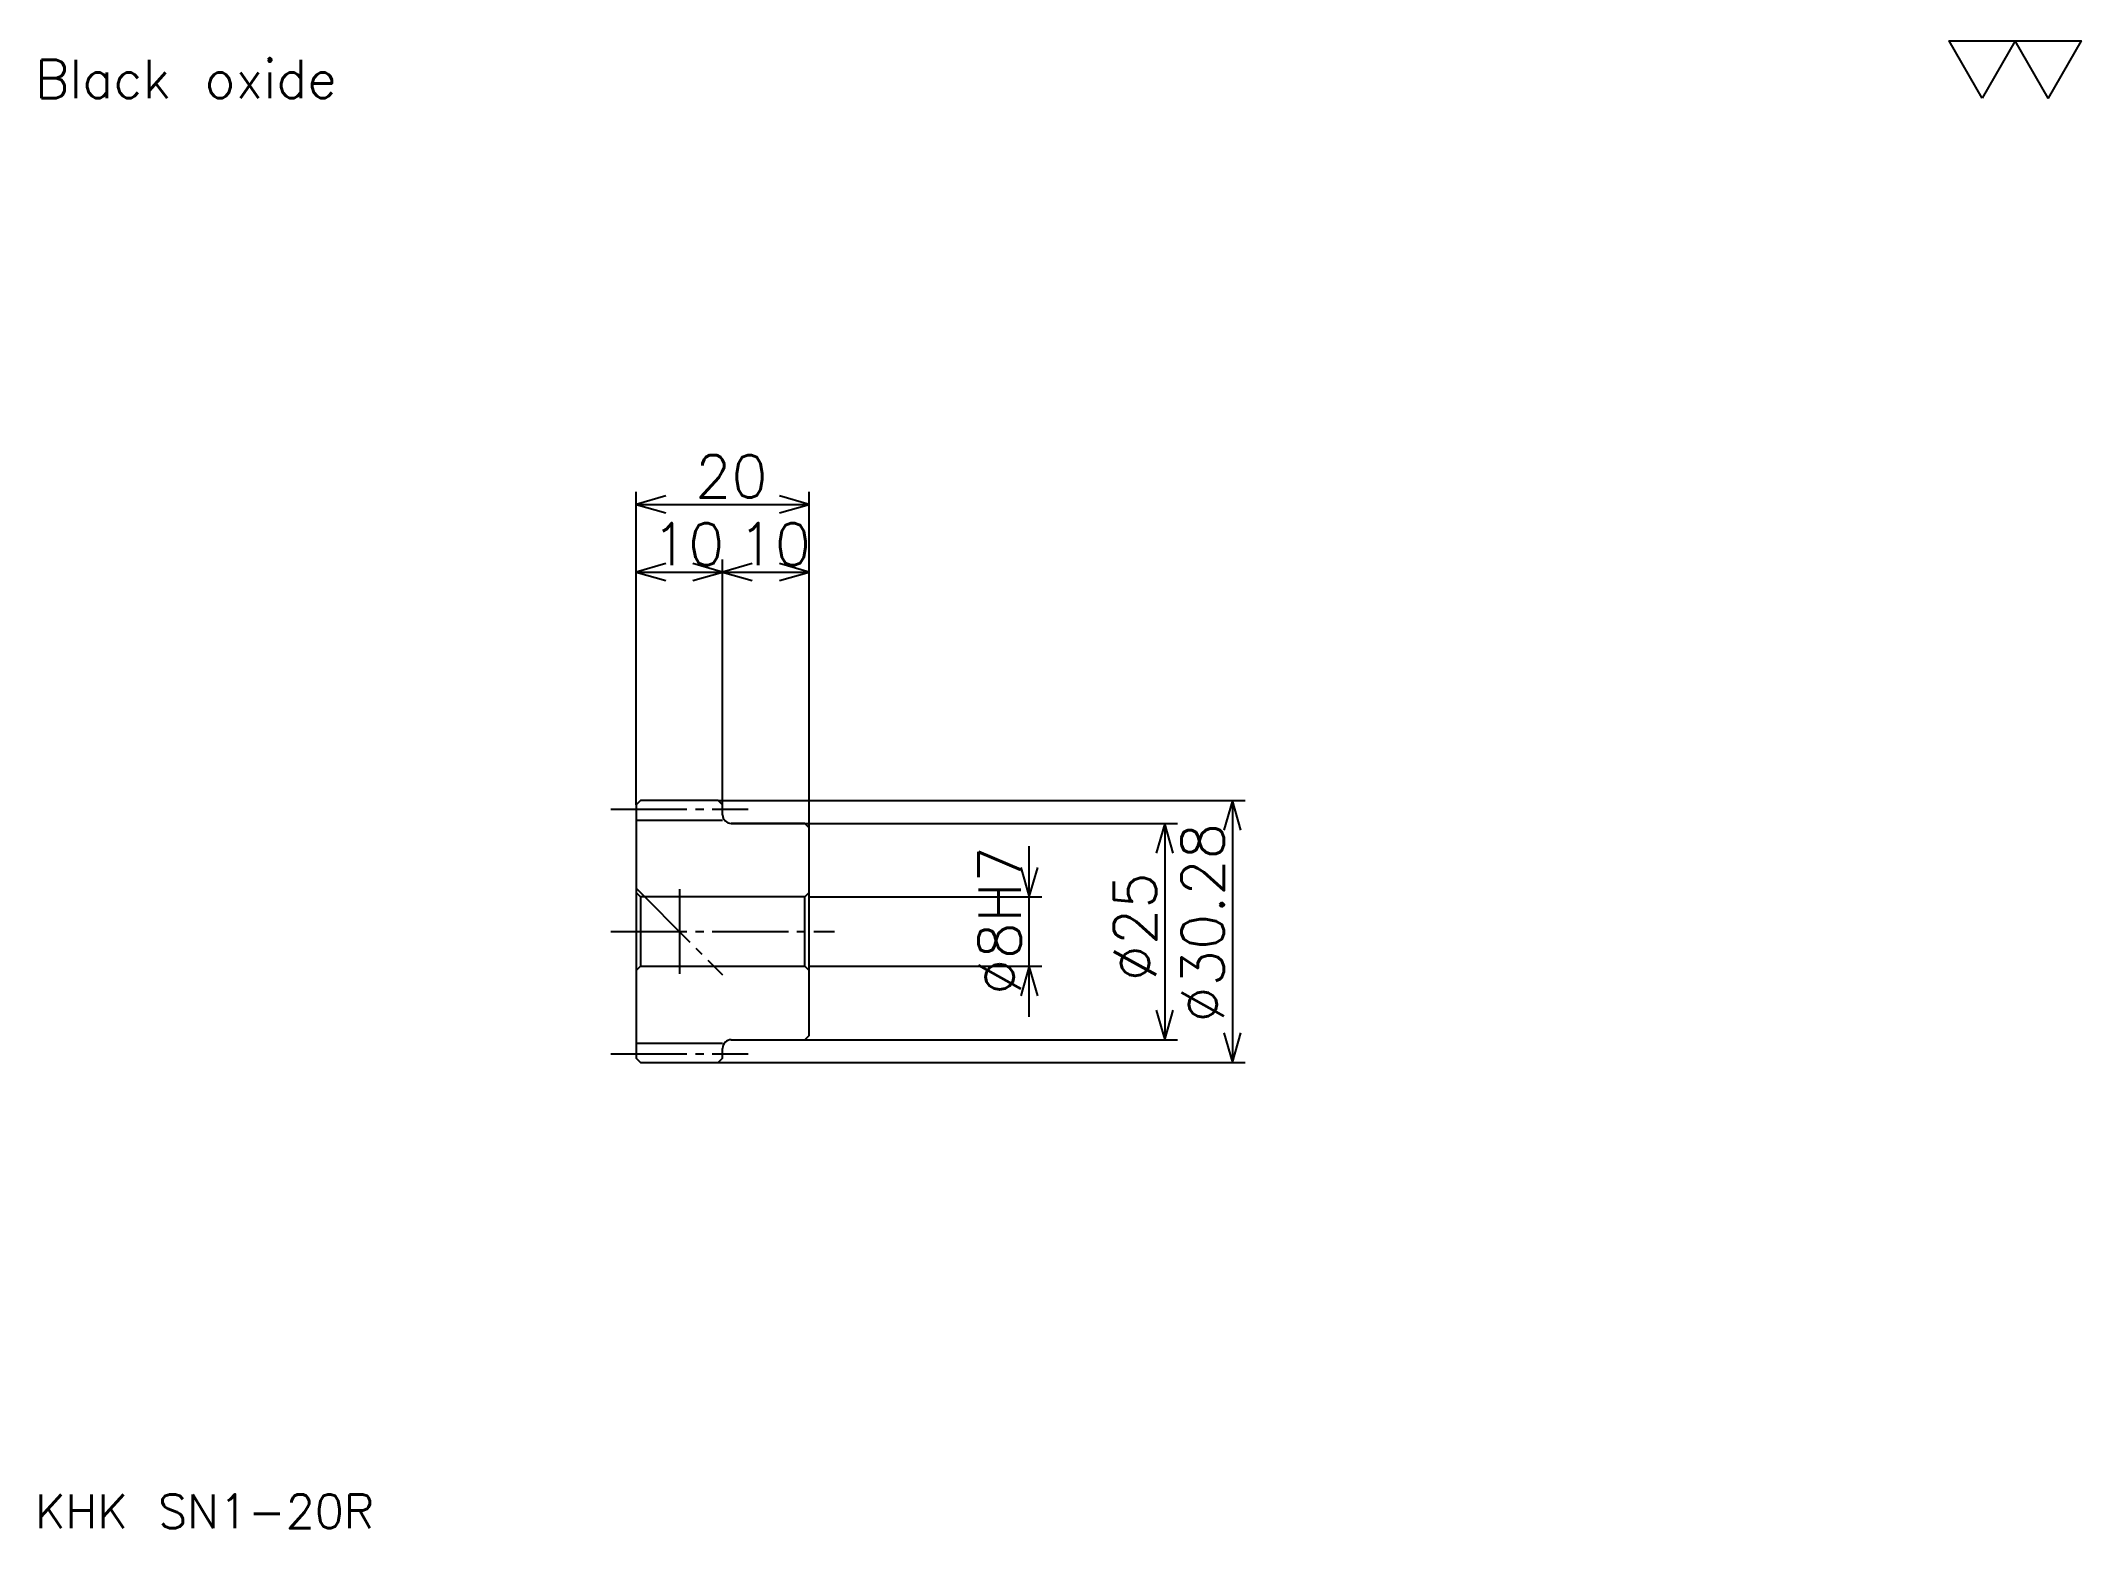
# Model space of a CAD drawing. Extents: x 10 to 246, y 11 to 183.
import ezdxf

# ---------------------------------------------------------------- set-up
doc = ezdxf.new("R2010")
doc.units = 0
doc.linetypes.add('DASHDOT', pattern=[11.739131, 8.804348, -0.978261, 0.978261, -0.978261])
doc.layers.get('0').update_dxf_attribs({"linetype": 'CONTINUOUS'})
doc.layers.add('DASHDOT', color=6, linetype='DASHDOT')
doc.styles.add('KANJI', font='TXT', dxfattribs={"bigfont": 'BIGFONT'})

msp = doc.modelspace()

# ---------------------------------------------------------------- linework, layer by layer
at = {"color": 5}
for p, q in [((79.239136, 94.870392), (79.239136, 130.57692)), ((99.239136, 94.870392), (99.239136, 130.57692)), ((79.239136, 129.109528), (99.239136, 129.109528)), ((89.239136, 94.870392), (89.239136, 122.750824)), ((79.239136, 121.283432), (89.239136, 121.283432)), ((89.239136, 121.283432), (99.239136, 121.283432)), ((79.239136, 94.370392), (79.239136, 94.870392)), ((88.739136, 94.870392), (99.239136, 94.870392)), ((89.239136, 94.370392), (89.239136, 94.870392)), ((99.239136, 94.870392), (149.619568, 94.870392)), ((99.239136, 91.728256), (99.239136, 94.870392)), ((148.152176, 94.870392), (148.152176, 64.586121)), ((90.239136, 92.228256), (99.239136, 92.228256)), ((99.239136, 92.228256), (141.793488, 92.228256)), ((140.326096, 92.228256), (140.326096, 67.228256)), ((124.67392, 69.858688), (124.67392, 89.597824)), ((99.239136, 83.728256), (126.141312, 83.728256)), ((99.239136, 75.728256), (126.141312, 75.728256)), ((90.239136, 67.228256), (99.239136, 67.228256)), ((99.239136, 67.228256), (141.793488, 67.228256)), ((88.739136, 64.586121), (99.239136, 64.586121)), ((99.239136, 64.586121), (149.619568, 64.586121))]:
    msp.add_line(p, q, dxfattribs=at)
at = {"color": 4}
for p, q in [((79.239136, 92.620392), (89.239136, 92.620392)), ((79.739136, 83.728256), (79.739136, 75.728256)), ((98.739136, 83.728256), (99.239136, 84.228256)), ((98.739136, 75.728256), (99.239136, 75.228256)), ((79.239136, 66.836121), (89.239136, 66.836121))]:
    msp.add_line(p, q, dxfattribs=at)
at = {"color": 7}
msp.add_line((84.239136, 84.61956), (84.239136, 74.836952), dxfattribs=at)
msp.add_lwpolyline([(234.782608, 176.08696), (230.967392, 182.699997), (246.228256, 182.699997), (242.41304, 176.08696), (238.597824, 182.699997), (234.782608, 176.08696)], dxfattribs=at)
at = {"color": 5}
for points in [[(82.663048, 130.087784), (79.239136, 129.109528), (82.663048, 128.131256)], [(95.815224, 128.131256), (99.239136, 129.109528), (95.815224, 130.087784)], [(82.663048, 122.261696), (79.239136, 121.283432), (82.663048, 120.305176)], [(85.815224, 120.305176), (89.239136, 121.283432), (85.815224, 122.261696)], [(92.663048, 122.261696), (89.239136, 121.283432), (92.663048, 120.305176)], [(95.815224, 120.305176), (99.239136, 121.283432), (95.815224, 122.261696)], [(149.130432, 91.44648), (148.152176, 94.870392), (147.17392, 91.44648)], [(141.304352, 88.804344), (140.326096, 92.228256), (139.347839, 88.804344)], [(123.695663, 87.152168), (124.67392, 83.728256), (125.652176, 87.152168)], [(125.652176, 72.304344), (124.67392, 75.728256), (123.695663, 72.304344)], [(139.347839, 70.652168), (140.326096, 67.228256), (141.304352, 70.652168)], [(147.17392, 68.010033), (148.152176, 64.586121), (149.130432, 68.010033)]]:
    msp.add_lwpolyline(points, dxfattribs=at)
at = {"color": 4}
for points in [[(89.239136, 93.228256), (89.239136, 94.370392), (88.739136, 94.870392), (79.739136, 94.870392), (79.239136, 94.370392), (79.239136, 75.228256)], [(90.239136, 67.228256), (98.739136, 67.228256), (99.239136, 67.728256), (99.239136, 91.728256), (98.739136, 92.228256), (90.239136, 92.228256)], [(79.239136, 75.228256), (79.739136, 75.728256), (98.739136, 75.728256), (98.739136, 83.728256), (79.739136, 83.728256), (79.239136, 84.228256)], [(79.239136, 75.228256), (79.239136, 65.086121), (79.739136, 64.586121), (88.739136, 64.586121), (89.239136, 65.086121), (89.239136, 66.228256)]]:
    msp.add_lwpolyline(points, dxfattribs=at)
for centre, start, end in [((90.239136, 93.228256), 180, 270), ((90.239136, 66.228256), 90, 180)]:
    msp.add_arc(centre, 1, start, end, dxfattribs=at)
at = {"layer": 'DASHDOT', "color": 7}
for p, q in [((76.304352, 93.870392), (92.17392, 93.870392)), ((79.239136, 84.728256), (89.239136, 74.728256)), ((76.304352, 79.728256), (102.17392, 79.728256)), ((76.304352, 65.586121), (92.17392, 65.586121))]:
    msp.add_line(p, q, dxfattribs=at)

# ---------------------------------------------------------------- texts
at = {"color": 7, "style": 'KANJI'}
for s, height, p in [('Black oxide', 4.402174, (9.782609, 176.08696)), ('20', 4.891304, (86.059784, 129.892136)), ('10', 4.891304, (81.059792, 122.06604)), ('10', 4.891304, (91.059784, 122.06604)), ('KHK SN1-20R', 3.913043, (9.782609, 10.76087))]:
    msp.add_text(s, height=height, dxfattribs=at).set_placement(p)
for s, p in [('%%c30.28', (147.17392, 69.211952)), ('%%c8H7', (123.695663, 72.391296)), ('%%c25', (139.347839, 73.980972))]:
    msp.add_text(s, height=4.891304, rotation=90, dxfattribs=at).set_placement(p)

doc.saveas('drawing.dxf')
